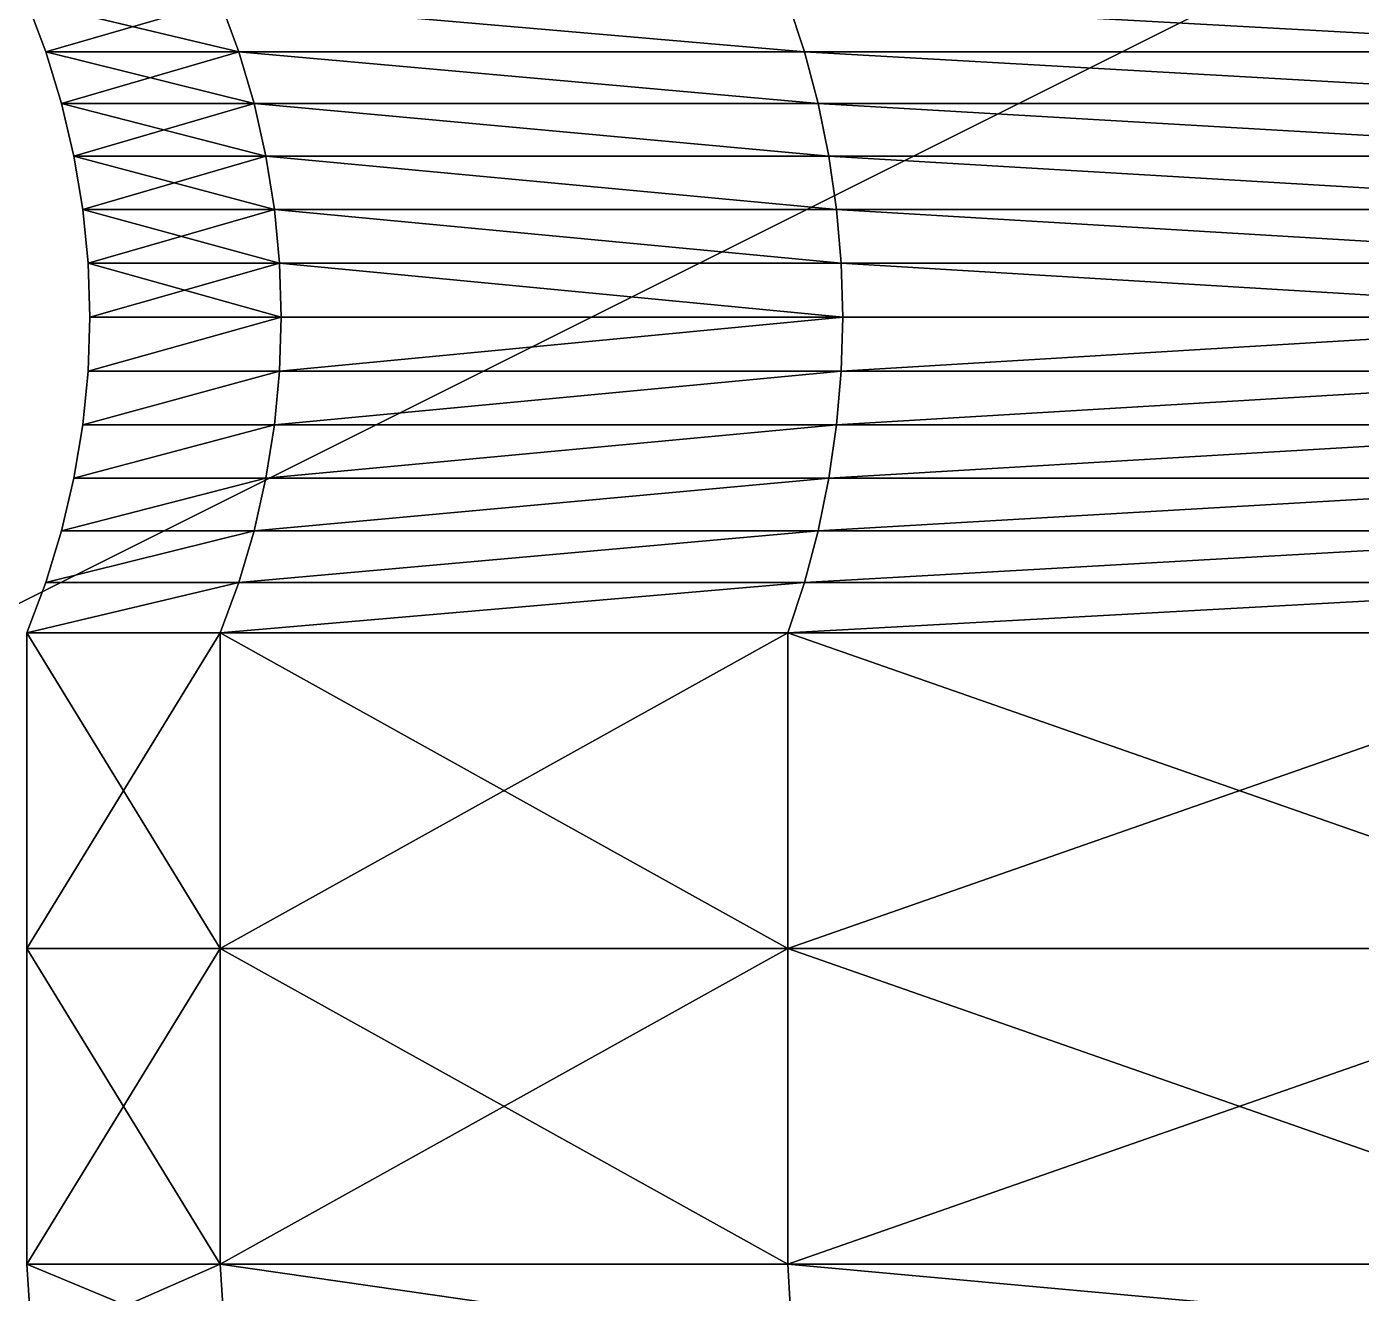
# Model space of a CAD drawing. Header units: millimetres. Extents: x 792 to 981, y 271 to 417.
# Drawn here: x 905.879 to 907.993, y 318.388 to 320.394 of the extents above; entities that cross this region are included whole.
import ezdxf

# ---------------------------------------------------------------- set-up
doc = ezdxf.new("R2010")
doc.units = ezdxf.units.MM

# ---------------------------------------------------------------- blocks, each defined once
blk = doc.blocks.new('Component')
mesh = blk.add_polyface()
corners = [(0, 20, 26.5), (41, 20, 6), (0, 20, 6), (41, 20, 26.5)]
mesh.append_faces([[corners[k] for k in face] for face in [(0, 1, 2), (1, 0, 3)]], dxfattribs={"vtx0": -1})
mesh = blk.add_polyface()
corners = [(41, 0, 26.5), (0, 0, 6), (41, 0, 6), (0, 0, 26.5)]
mesh.append_faces([[corners[k] for k in face] for face in [(0, 1, 2), (1, 0, 3)]], dxfattribs={"vtx0": -1})

msp = doc.modelspace()

# ---------------------------------------------------------------- linework, layer by layer
at = {"extrusion": (-3.06162e-16, -1, -1.83697e-16)}
for p, q in [((905.8795, 320.434, 56.5), (905.9097, 320.3541, 56.5)), ((906.1861, 320.434, 58.8294), (906.2154, 320.3541, 58.8215)), ((906.1861, 320.434, 54.1706), (906.2154, 320.3541, 54.1785)), ((907.0852, 320.434, 61), (907.1115, 320.3541, 60.9849)), ((907.0852, 320.434, 52), (907.1115, 320.3541, 52.0151)), ((906.2154, 320.3541, 58.8215), (905.9097, 320.3541, 56.5)), ((905.9097, 320.3541, 56.5), (905.9347, 320.2723, 56.5)), ((905.9097, 320.3541, 56.5), (906.2154, 320.3541, 54.1785)), ((907.1115, 320.3541, 60.9849), (906.2154, 320.3541, 58.8215)), ((906.2154, 320.3541, 58.8215), (906.2395, 320.2723, 58.8151)), ((906.2154, 320.3541, 54.1785), (906.2395, 320.2723, 54.1849)), ((906.2154, 320.3541, 54.1785), (907.1115, 320.3541, 52.0151)), ((908.5369, 320.3541, 62.8426), (907.1115, 320.3541, 60.9849)), ((907.1115, 320.3541, 60.9849), (907.1331, 320.2723, 60.9724)), ((907.1115, 320.3541, 52.0151), (907.1331, 320.2723, 52.0276)), ((907.1115, 320.3541, 52.0151), (908.5369, 320.3541, 50.1574)), ((906.2395, 320.2723, 58.8151), (905.9347, 320.2723, 56.5)), ((905.9347, 320.2723, 56.5), (905.9542, 320.189, 56.5)), ((905.9347, 320.2723, 56.5), (906.2395, 320.2723, 54.1849)), ((907.1331, 320.2723, 60.9724), (906.2395, 320.2723, 58.8151)), ((906.2395, 320.2723, 58.8151), (906.2583, 320.189, 58.81)), ((906.2395, 320.2723, 54.1849), (906.2583, 320.189, 54.19)), ((906.2395, 320.2723, 54.1849), (907.1331, 320.2723, 52.0276)), ((908.5546, 320.2723, 62.8249), (907.1331, 320.2723, 60.9724)), ((907.1331, 320.2723, 60.9724), (907.15, 320.189, 60.9626)), ((907.1331, 320.2723, 52.0276), (907.15, 320.189, 52.0374)), ((907.1331, 320.2723, 52.0276), (908.5546, 320.2723, 50.1751)), ((906.2583, 320.189, 58.81), (905.9542, 320.189, 56.5)), ((905.9542, 320.189, 56.5), (905.9682, 320.1046, 56.5)), ((905.9542, 320.189, 56.5), (906.2583, 320.189, 54.19)), ((907.15, 320.189, 60.9626), (906.2583, 320.189, 58.81)), ((906.2583, 320.189, 58.81), (906.2719, 320.1046, 58.8064)), ((906.2583, 320.189, 54.19), (906.2719, 320.1046, 54.1936)), ((906.2583, 320.189, 54.19), (907.15, 320.189, 52.0374)), ((908.5684, 320.189, 62.8111), (907.15, 320.189, 60.9626)), ((907.15, 320.189, 60.9626), (907.1621, 320.1046, 60.9556)), ((907.15, 320.189, 52.0374), (907.1621, 320.1046, 52.0444)), ((907.15, 320.189, 52.0374), (908.5684, 320.189, 50.1889)), ((906.2719, 320.1046, 58.8064), (905.9682, 320.1046, 56.5)), ((905.9682, 320.1046, 56.5), (905.9767, 320.0195, 56.5)), ((905.9682, 320.1046, 56.5), (906.2719, 320.1046, 54.1936)), ((907.1621, 320.1046, 60.9556), (906.2719, 320.1046, 58.8064)), ((906.2719, 320.1046, 58.8064), (906.28, 320.0195, 58.8042)), ((906.2719, 320.1046, 54.1936), (906.28, 320.0195, 54.1958)), ((906.2719, 320.1046, 54.1936), (907.1621, 320.1046, 52.0444)), ((908.5783, 320.1046, 62.8012), (907.1621, 320.1046, 60.9556)), ((907.1621, 320.1046, 60.9556), (907.1694, 320.0195, 60.9514)), ((907.1621, 320.1046, 52.0444), (907.1694, 320.0195, 52.0486)), ((907.1621, 320.1046, 52.0444), (908.5783, 320.1046, 50.1988)), ((906.28, 320.0195, 58.8042), (905.9767, 320.0195, 56.5)), ((905.9767, 320.0195, 56.5), (905.9795, 319.934, 56.5)), ((905.9767, 320.0195, 56.5), (906.28, 320.0195, 54.1958)), ((907.1694, 320.0195, 60.9514), (906.28, 320.0195, 58.8042)), ((906.28, 320.0195, 58.8042), (906.2827, 319.934, 58.8035)), ((906.28, 320.0195, 54.1958), (906.2827, 319.934, 54.1965)), ((906.28, 320.0195, 54.1958), (907.1694, 320.0195, 52.0486)), ((908.5842, 320.0195, 62.7952), (907.1694, 320.0195, 60.9514)), ((907.1694, 320.0195, 60.9514), (907.1718, 319.934, 60.95)), ((907.1694, 320.0195, 52.0486), (907.1718, 319.934, 52.05)), ((907.1694, 320.0195, 52.0486), (908.5842, 320.0195, 50.2048)), ((905.9795, 319.934, 56.5), (905.9767, 319.8486, 56.5)), ((906.2827, 319.934, 58.8035), (905.9795, 319.934, 56.5)), ((905.9795, 319.934, 56.5), (906.2827, 319.934, 54.1965)), ((906.2827, 319.934, 58.8035), (906.28, 319.8486, 58.8042)), ((906.2827, 319.934, 54.1965), (906.28, 319.8486, 54.1958)), ((907.1718, 319.934, 60.95), (906.2827, 319.934, 58.8035)), ((906.2827, 319.934, 54.1965), (907.1718, 319.934, 52.05)), ((907.1718, 319.934, 60.95), (907.1694, 319.8486, 60.9514)), ((907.1718, 319.934, 52.05), (907.1694, 319.8486, 52.0486)), ((908.5862, 319.934, 62.7933), (907.1718, 319.934, 60.95)), ((907.1718, 319.934, 52.05), (908.5862, 319.934, 50.2067)), ((905.9767, 319.8486, 56.5), (905.9682, 319.7635, 56.5)), ((906.28, 319.8486, 58.8042), (905.9767, 319.8486, 56.5)), ((905.9767, 319.8486, 56.5), (906.28, 319.8486, 54.1958)), ((906.28, 319.8486, 58.8042), (906.2719, 319.7635, 58.8064)), ((906.28, 319.8486, 54.1958), (906.2719, 319.7635, 54.1936)), ((907.1694, 319.8486, 60.9514), (906.28, 319.8486, 58.8042)), ((906.28, 319.8486, 54.1958), (907.1694, 319.8486, 52.0486)), ((907.1694, 319.8486, 60.9514), (907.1621, 319.7635, 60.9556)), ((907.1694, 319.8486, 52.0486), (907.1621, 319.7635, 52.0444)), ((908.5842, 319.8486, 62.7952), (907.1694, 319.8486, 60.9514)), ((907.1694, 319.8486, 52.0486), (908.5842, 319.8486, 50.2048)), ((905.9682, 319.7635, 56.5), (905.9542, 319.6791, 56.5)), ((906.2719, 319.7635, 58.8064), (905.9682, 319.7635, 56.5)), ((905.9682, 319.7635, 56.5), (906.2719, 319.7635, 54.1936)), ((906.2719, 319.7635, 58.8064), (906.2583, 319.6791, 58.81)), ((906.2719, 319.7635, 54.1936), (906.2583, 319.6791, 54.19)), ((907.1621, 319.7635, 60.9556), (906.2719, 319.7635, 58.8064)), ((906.2719, 319.7635, 54.1936), (907.1621, 319.7635, 52.0444)), ((907.1621, 319.7635, 60.9556), (907.15, 319.6791, 60.9626)), ((907.1621, 319.7635, 52.0444), (907.15, 319.6791, 52.0374)), ((908.5783, 319.7635, 62.8012), (907.1621, 319.7635, 60.9556)), ((907.1621, 319.7635, 52.0444), (908.5783, 319.7635, 50.1988)), ((905.9542, 319.6791, 56.5), (905.9347, 319.5958, 56.5)), ((906.2583, 319.6791, 58.81), (905.9542, 319.6791, 56.5)), ((905.9542, 319.6791, 56.5), (906.2583, 319.6791, 54.19)), ((906.2583, 319.6791, 58.81), (906.2395, 319.5958, 58.8151)), ((906.2583, 319.6791, 54.19), (906.2395, 319.5958, 54.1849)), ((907.15, 319.6791, 60.9626), (906.2583, 319.6791, 58.81)), ((906.2583, 319.6791, 54.19), (907.15, 319.6791, 52.0374)), ((907.15, 319.6791, 60.9626), (907.1331, 319.5958, 60.9724)), ((907.15, 319.6791, 52.0374), (907.1331, 319.5958, 52.0276)), ((908.5684, 319.6791, 62.8111), (907.15, 319.6791, 60.9626)), ((907.15, 319.6791, 52.0374), (908.5684, 319.6791, 50.1889)), ((905.9347, 319.5958, 56.5), (905.9097, 319.514, 56.5)), ((906.2395, 319.5958, 58.8151), (905.9347, 319.5958, 56.5)), ((905.9347, 319.5958, 56.5), (906.2395, 319.5958, 54.1849)), ((906.2395, 319.5958, 58.8151), (906.2154, 319.514, 58.8215)), ((906.2395, 319.5958, 54.1849), (906.2154, 319.514, 54.1785)), ((907.1331, 319.5958, 60.9724), (906.2395, 319.5958, 58.8151)), ((906.2395, 319.5958, 54.1849), (907.1331, 319.5958, 52.0276)), ((907.1331, 319.5958, 60.9724), (907.1115, 319.514, 60.9849)), ((907.1331, 319.5958, 52.0276), (907.1115, 319.514, 52.0151)), ((908.5546, 319.5958, 62.8249), (907.1331, 319.5958, 60.9724)), ((907.1331, 319.5958, 52.0276), (908.5546, 319.5958, 50.1751)), ((905.9097, 319.514, 56.5), (905.8795, 319.434, 56.5)), ((906.2154, 319.514, 58.8215), (905.9097, 319.514, 56.5)), ((905.9097, 319.514, 56.5), (906.2154, 319.514, 54.1785)), ((906.2154, 319.514, 58.8215), (906.1861, 319.434, 58.8294)), ((906.2154, 319.514, 54.1785), (906.1861, 319.434, 54.1706)), ((907.1115, 319.514, 60.9849), (906.2154, 319.514, 58.8215)), ((906.2154, 319.514, 54.1785), (907.1115, 319.514, 52.0151)), ((907.1115, 319.514, 60.9849), (907.0852, 319.434, 61)), ((907.1115, 319.514, 52.0151), (907.0852, 319.434, 52)), ((908.5369, 319.514, 62.8426), (907.1115, 319.514, 60.9849)), ((907.1115, 319.514, 52.0151), (908.5369, 319.514, 50.1574)), ((906.1861, 319.434, 58.8294), (905.8795, 319.434, 56.5)), ((905.8795, 319.434, 56.5), (906.1861, 319.434, 54.1706)), ((905.8795, 319.434, 56.5), (905.8795, 318.934, 56.5)), ((907.0852, 319.434, 61), (906.1861, 319.434, 58.8294)), ((906.1861, 319.434, 54.1706), (907.0852, 319.434, 52)), ((906.1861, 319.434, 54.1706), (906.1861, 318.934, 54.1706)), ((906.1861, 319.434, 58.8294), (906.1861, 318.934, 58.8294)), ((908.5155, 319.434, 62.864), (907.0852, 319.434, 61)), ((907.0852, 319.434, 52), (908.5155, 319.434, 50.136)), ((907.0852, 319.434, 52), (907.0852, 318.934, 52)), ((907.0852, 319.434, 61), (907.0852, 318.934, 61)), ((905.8795, 318.934, 56.5), (906.1861, 318.934, 58.8294)), ((905.8795, 318.934, 56.5), (905.8795, 318.434, 56.5)), ((906.1861, 318.934, 54.1706), (905.8795, 318.934, 56.5)), ((907.0852, 318.934, 52), (906.1861, 318.934, 54.1706)), ((906.1861, 318.934, 58.8294), (906.1861, 318.434, 58.8294)), ((906.1861, 318.934, 58.8294), (907.0852, 318.934, 61)), ((906.1861, 318.934, 54.1706), (906.1861, 318.434, 54.1706)), ((907.0852, 318.934, 61), (908.5155, 318.934, 62.864)), ((908.5155, 318.934, 50.136), (907.0852, 318.934, 52)), ((907.0852, 318.934, 52), (907.0852, 318.434, 52)), ((907.0852, 318.934, 61), (907.0852, 318.434, 61)), ((905.8795, 318.434, 56.5), (905.888, 318.3035, 56.5)), ((905.8795, 318.434, 56.5), (906.1861, 318.434, 54.1706)), ((906.1861, 318.434, 58.8294), (905.8795, 318.434, 56.5)), ((906.1944, 318.3035, 54.1728), (906.1861, 318.434, 54.1706)), ((906.1944, 318.3035, 58.8272), (906.1861, 318.434, 58.8294)), ((906.1861, 318.434, 54.1706), (907.0852, 318.434, 52)), ((907.0852, 318.434, 61), (906.1861, 318.434, 58.8294)), ((907.0926, 318.3035, 60.9957), (907.0852, 318.434, 61)), ((907.0926, 318.3035, 52.0043), (907.0852, 318.434, 52)), ((908.5155, 318.434, 62.864), (907.0852, 318.434, 61)), ((907.0852, 318.434, 52), (908.5155, 318.434, 50.136))]:
    msp.add_line(p, q, dxfattribs=at)

# ---------------------------------------------------------------- block references
at = {"extrusion": (0, 1, -1.83697e-16), "rotation": 180}
msp.add_blockref('Component', (-880.1732, 25, 300.634), dxfattribs=at)

# ---------------------------------------------------------------- meshes
at = {"color": 160, "true_color": 0x3232ff}
mesh = msp.add_polyface(dxfattribs=at)
corners = [(905.8795, 320.434, 56.5), (906.2154, 320.3541, 58.8215), (906.1861, 320.434, 58.8294), (905.9097, 320.3541, 56.5)]
mesh.append_faces([[corners[k] for k in face] for face in [(0, 1, 2), (1, 0, 3)]], dxfattribs={"vtx0": -1, "color": 160})
mesh = msp.add_polyface(dxfattribs=at)
corners = [(906.1861, 320.434, 54.1706), (905.9097, 320.3541, 56.5), (905.8795, 320.434, 56.5), (906.2154, 320.3541, 54.1785)]
mesh.append_faces([[corners[k] for k in face] for face in [(0, 1, 2), (1, 0, 3)]], dxfattribs={"vtx0": -1, "color": 160})
mesh = msp.add_polyface(dxfattribs=at)
corners = [(906.1861, 320.434, 58.8294), (907.1115, 320.3541, 60.9849), (907.0852, 320.434, 61), (906.2154, 320.3541, 58.8215)]
mesh.append_faces([[corners[k] for k in face] for face in [(0, 1, 2), (1, 0, 3)]], dxfattribs={"vtx0": -1, "color": 160})
mesh = msp.add_polyface(dxfattribs=at)
corners = [(906.1861, 320.434, 54.1706), (907.1115, 320.3541, 52.0151), (906.2154, 320.3541, 54.1785), (907.0852, 320.434, 52)]
mesh.append_faces([[corners[k] for k in face] for face in [(0, 1, 2), (1, 0, 3)]], dxfattribs={"vtx0": -1, "color": 160})
mesh = msp.add_polyface(dxfattribs=at)
corners = [(907.0852, 320.434, 52), (908.5369, 320.3541, 50.1574), (907.1115, 320.3541, 52.0151), (908.5155, 320.434, 50.136)]
mesh.append_faces([[corners[k] for k in face] for face in [(0, 1, 2), (1, 0, 3)]], dxfattribs={"vtx0": -1, "color": 160})
mesh = msp.add_polyface(dxfattribs=at)
corners = [(907.0852, 320.434, 61), (908.5369, 320.3541, 62.8426), (908.5155, 320.434, 62.864), (907.1115, 320.3541, 60.9849)]
mesh.append_faces([[corners[k] for k in face] for face in [(0, 1, 2), (1, 0, 3)]], dxfattribs={"vtx0": -1, "color": 160})
mesh = msp.add_polyface(dxfattribs=at)
corners = [(905.9097, 320.3541, 56.5), (906.2395, 320.2723, 58.8151), (906.2154, 320.3541, 58.8215), (905.9347, 320.2723, 56.5)]
mesh.append_faces([[corners[k] for k in face] for face in [(0, 1, 2), (1, 0, 3)]], dxfattribs={"vtx0": -1, "color": 160})
mesh = msp.add_polyface(dxfattribs=at)
corners = [(906.2154, 320.3541, 54.1785), (905.9347, 320.2723, 56.5), (905.9097, 320.3541, 56.5), (906.2395, 320.2723, 54.1849)]
mesh.append_faces([[corners[k] for k in face] for face in [(0, 1, 2), (1, 0, 3)]], dxfattribs={"vtx0": -1, "color": 160})
mesh = msp.add_polyface(dxfattribs=at)
corners = [(906.2154, 320.3541, 58.8215), (907.1331, 320.2723, 60.9724), (907.1115, 320.3541, 60.9849), (906.2395, 320.2723, 58.8151)]
mesh.append_faces([[corners[k] for k in face] for face in [(0, 1, 2), (1, 0, 3)]], dxfattribs={"vtx0": -1, "color": 160})
mesh = msp.add_polyface(dxfattribs=at)
corners = [(906.2154, 320.3541, 54.1785), (907.1331, 320.2723, 52.0276), (906.2395, 320.2723, 54.1849), (907.1115, 320.3541, 52.0151)]
mesh.append_faces([[corners[k] for k in face] for face in [(0, 1, 2), (1, 0, 3)]], dxfattribs={"vtx0": -1, "color": 160})
mesh = msp.add_polyface(dxfattribs=at)
corners = [(907.1115, 320.3541, 60.9849), (908.5546, 320.2723, 62.8249), (908.5369, 320.3541, 62.8426), (907.1331, 320.2723, 60.9724)]
mesh.append_faces([[corners[k] for k in face] for face in [(0, 1, 2), (1, 0, 3)]], dxfattribs={"vtx0": -1, "color": 160})
mesh = msp.add_polyface(dxfattribs=at)
corners = [(907.1115, 320.3541, 52.0151), (908.5546, 320.2723, 50.1751), (907.1331, 320.2723, 52.0276), (908.5369, 320.3541, 50.1574)]
mesh.append_faces([[corners[k] for k in face] for face in [(0, 1, 2), (1, 0, 3)]], dxfattribs={"vtx0": -1, "color": 160})
mesh = msp.add_polyface(dxfattribs=at)
corners = [(905.9347, 320.2723, 56.5), (906.2583, 320.189, 58.81), (906.2395, 320.2723, 58.8151), (905.9542, 320.189, 56.5)]
mesh.append_faces([[corners[k] for k in face] for face in [(0, 1, 2), (1, 0, 3)]], dxfattribs={"vtx0": -1, "color": 160})
mesh = msp.add_polyface(dxfattribs=at)
corners = [(906.2395, 320.2723, 54.1849), (905.9542, 320.189, 56.5), (905.9347, 320.2723, 56.5), (906.2583, 320.189, 54.19)]
mesh.append_faces([[corners[k] for k in face] for face in [(0, 1, 2), (1, 0, 3)]], dxfattribs={"vtx0": -1, "color": 160})
mesh = msp.add_polyface(dxfattribs=at)
corners = [(906.2395, 320.2723, 58.8151), (907.15, 320.189, 60.9626), (907.1331, 320.2723, 60.9724), (906.2583, 320.189, 58.81)]
mesh.append_faces([[corners[k] for k in face] for face in [(0, 1, 2), (1, 0, 3)]], dxfattribs={"vtx0": -1, "color": 160})
mesh = msp.add_polyface(dxfattribs=at)
corners = [(906.2395, 320.2723, 54.1849), (907.15, 320.189, 52.0374), (906.2583, 320.189, 54.19), (907.1331, 320.2723, 52.0276)]
mesh.append_faces([[corners[k] for k in face] for face in [(0, 1, 2), (1, 0, 3)]], dxfattribs={"vtx0": -1, "color": 160})
mesh = msp.add_polyface(dxfattribs=at)
corners = [(907.1331, 320.2723, 60.9724), (908.5684, 320.189, 62.8111), (908.5546, 320.2723, 62.8249), (907.15, 320.189, 60.9626)]
mesh.append_faces([[corners[k] for k in face] for face in [(0, 1, 2), (1, 0, 3)]], dxfattribs={"vtx0": -1, "color": 160})
mesh = msp.add_polyface(dxfattribs=at)
corners = [(907.1331, 320.2723, 52.0276), (908.5684, 320.189, 50.1889), (907.15, 320.189, 52.0374), (908.5546, 320.2723, 50.1751)]
mesh.append_faces([[corners[k] for k in face] for face in [(0, 1, 2), (1, 0, 3)]], dxfattribs={"vtx0": -1, "color": 160})
mesh = msp.add_polyface(dxfattribs=at)
corners = [(905.9542, 320.189, 56.5), (906.2719, 320.1046, 58.8064), (906.2583, 320.189, 58.81), (905.9682, 320.1046, 56.5)]
mesh.append_faces([[corners[k] for k in face] for face in [(0, 1, 2), (1, 0, 3)]], dxfattribs={"vtx0": -1, "color": 160})
mesh = msp.add_polyface(dxfattribs=at)
corners = [(906.2583, 320.189, 54.19), (905.9682, 320.1046, 56.5), (905.9542, 320.189, 56.5), (906.2719, 320.1046, 54.1936)]
mesh.append_faces([[corners[k] for k in face] for face in [(0, 1, 2), (1, 0, 3)]], dxfattribs={"vtx0": -1, "color": 160})
mesh = msp.add_polyface(dxfattribs=at)
corners = [(906.2583, 320.189, 58.81), (907.1621, 320.1046, 60.9556), (907.15, 320.189, 60.9626), (906.2719, 320.1046, 58.8064)]
mesh.append_faces([[corners[k] for k in face] for face in [(0, 1, 2), (1, 0, 3)]], dxfattribs={"vtx0": -1, "color": 160})
mesh = msp.add_polyface(dxfattribs=at)
corners = [(906.2583, 320.189, 54.19), (907.1621, 320.1046, 52.0444), (906.2719, 320.1046, 54.1936), (907.15, 320.189, 52.0374)]
mesh.append_faces([[corners[k] for k in face] for face in [(0, 1, 2), (1, 0, 3)]], dxfattribs={"vtx0": -1, "color": 160})
mesh = msp.add_polyface(dxfattribs=at)
corners = [(907.15, 320.189, 60.9626), (908.5783, 320.1046, 62.8012), (908.5684, 320.189, 62.8111), (907.1621, 320.1046, 60.9556)]
mesh.append_faces([[corners[k] for k in face] for face in [(0, 1, 2), (1, 0, 3)]], dxfattribs={"vtx0": -1, "color": 160})
mesh = msp.add_polyface(dxfattribs=at)
corners = [(907.15, 320.189, 52.0374), (908.5783, 320.1046, 50.1988), (907.1621, 320.1046, 52.0444), (908.5684, 320.189, 50.1889)]
mesh.append_faces([[corners[k] for k in face] for face in [(0, 1, 2), (1, 0, 3)]], dxfattribs={"vtx0": -1, "color": 160})
mesh = msp.add_polyface(dxfattribs=at)
corners = [(905.9682, 320.1046, 56.5), (906.28, 320.0195, 58.8042), (906.2719, 320.1046, 58.8064), (905.9767, 320.0195, 56.5)]
mesh.append_faces([[corners[k] for k in face] for face in [(0, 1, 2), (1, 0, 3)]], dxfattribs={"vtx0": -1, "color": 160})
mesh = msp.add_polyface(dxfattribs=at)
corners = [(906.2719, 320.1046, 54.1936), (905.9767, 320.0195, 56.5), (905.9682, 320.1046, 56.5), (906.28, 320.0195, 54.1958)]
mesh.append_faces([[corners[k] for k in face] for face in [(0, 1, 2), (1, 0, 3)]], dxfattribs={"vtx0": -1, "color": 160})
mesh = msp.add_polyface(dxfattribs=at)
corners = [(906.2719, 320.1046, 58.8064), (907.1694, 320.0195, 60.9514), (907.1621, 320.1046, 60.9556), (906.28, 320.0195, 58.8042)]
mesh.append_faces([[corners[k] for k in face] for face in [(0, 1, 2), (1, 0, 3)]], dxfattribs={"vtx0": -1, "color": 160})
mesh = msp.add_polyface(dxfattribs=at)
corners = [(906.2719, 320.1046, 54.1936), (907.1694, 320.0195, 52.0486), (906.28, 320.0195, 54.1958), (907.1621, 320.1046, 52.0444)]
mesh.append_faces([[corners[k] for k in face] for face in [(0, 1, 2), (1, 0, 3)]], dxfattribs={"vtx0": -1, "color": 160})
mesh = msp.add_polyface(dxfattribs=at)
corners = [(907.1621, 320.1046, 60.9556), (908.5842, 320.0195, 62.7952), (908.5783, 320.1046, 62.8012), (907.1694, 320.0195, 60.9514)]
mesh.append_faces([[corners[k] for k in face] for face in [(0, 1, 2), (1, 0, 3)]], dxfattribs={"vtx0": -1, "color": 160})
mesh = msp.add_polyface(dxfattribs=at)
corners = [(907.1621, 320.1046, 52.0444), (908.5842, 320.0195, 50.2048), (907.1694, 320.0195, 52.0486), (908.5783, 320.1046, 50.1988)]
mesh.append_faces([[corners[k] for k in face] for face in [(0, 1, 2), (1, 0, 3)]], dxfattribs={"vtx0": -1, "color": 160})
mesh = msp.add_polyface(dxfattribs=at)
corners = [(905.9767, 320.0195, 56.5), (906.2827, 319.934, 58.8035), (906.28, 320.0195, 58.8042), (905.9795, 319.934, 56.5)]
mesh.append_faces([[corners[k] for k in face] for face in [(0, 1, 2), (1, 0, 3)]], dxfattribs={"vtx0": -1, "color": 160})
mesh = msp.add_polyface(dxfattribs=at)
corners = [(906.28, 320.0195, 54.1958), (905.9795, 319.934, 56.5), (905.9767, 320.0195, 56.5), (906.2827, 319.934, 54.1965)]
mesh.append_faces([[corners[k] for k in face] for face in [(0, 1, 2), (1, 0, 3)]], dxfattribs={"vtx0": -1, "color": 160})
mesh = msp.add_polyface(dxfattribs=at)
corners = [(906.28, 320.0195, 58.8042), (907.1718, 319.934, 60.95), (907.1694, 320.0195, 60.9514), (906.2827, 319.934, 58.8035)]
mesh.append_faces([[corners[k] for k in face] for face in [(0, 1, 2), (1, 0, 3)]], dxfattribs={"vtx0": -1, "color": 160})
mesh = msp.add_polyface(dxfattribs=at)
corners = [(906.28, 320.0195, 54.1958), (907.1718, 319.934, 52.05), (906.2827, 319.934, 54.1965), (907.1694, 320.0195, 52.0486)]
mesh.append_faces([[corners[k] for k in face] for face in [(0, 1, 2), (1, 0, 3)]], dxfattribs={"vtx0": -1, "color": 160})
mesh = msp.add_polyface(dxfattribs=at)
corners = [(907.1694, 320.0195, 60.9514), (908.5862, 319.934, 62.7933), (908.5842, 320.0195, 62.7952), (907.1718, 319.934, 60.95)]
mesh.append_faces([[corners[k] for k in face] for face in [(0, 1, 2), (1, 0, 3)]], dxfattribs={"vtx0": -1, "color": 160})
mesh = msp.add_polyface(dxfattribs=at)
corners = [(907.1694, 320.0195, 52.0486), (908.5862, 319.934, 50.2067), (907.1718, 319.934, 52.05), (908.5842, 320.0195, 50.2048)]
mesh.append_faces([[corners[k] for k in face] for face in [(0, 1, 2), (1, 0, 3)]], dxfattribs={"vtx0": -1, "color": 160})
mesh = msp.add_polyface(dxfattribs=at)
corners = [(906.2827, 319.934, 58.8035), (905.9767, 319.8486, 56.5), (906.28, 319.8486, 58.8042), (905.9795, 319.934, 56.5)]
mesh.append_faces([[corners[k] for k in face] for face in [(0, 1, 2), (1, 0, 3)]], dxfattribs={"vtx0": -1, "color": 160})
mesh = msp.add_polyface(dxfattribs=at)
corners = [(906.2827, 319.934, 54.1965), (905.9767, 319.8486, 56.5), (905.9795, 319.934, 56.5), (906.28, 319.8486, 54.1958)]
mesh.append_faces([[corners[k] for k in face] for face in [(0, 1, 2), (1, 0, 3)]], dxfattribs={"vtx0": -1, "color": 160})
mesh = msp.add_polyface(dxfattribs=at)
corners = [(907.1718, 319.934, 60.95), (906.28, 319.8486, 58.8042), (907.1694, 319.8486, 60.9514), (906.2827, 319.934, 58.8035)]
mesh.append_faces([[corners[k] for k in face] for face in [(0, 1, 2), (1, 0, 3)]], dxfattribs={"vtx0": -1, "color": 160})
mesh = msp.add_polyface(dxfattribs=at)
corners = [(907.1718, 319.934, 52.05), (906.28, 319.8486, 54.1958), (906.2827, 319.934, 54.1965), (907.1694, 319.8486, 52.0486)]
mesh.append_faces([[corners[k] for k in face] for face in [(0, 1, 2), (1, 0, 3)]], dxfattribs={"vtx0": -1, "color": 160})
mesh = msp.add_polyface(dxfattribs=at)
corners = [(908.5862, 319.934, 62.7933), (907.1694, 319.8486, 60.9514), (908.5842, 319.8486, 62.7952), (907.1718, 319.934, 60.95)]
mesh.append_faces([[corners[k] for k in face] for face in [(0, 1, 2), (1, 0, 3)]], dxfattribs={"vtx0": -1, "color": 160})
mesh = msp.add_polyface(dxfattribs=at)
corners = [(908.5862, 319.934, 50.2067), (907.1694, 319.8486, 52.0486), (907.1718, 319.934, 52.05), (908.5842, 319.8486, 50.2048)]
mesh.append_faces([[corners[k] for k in face] for face in [(0, 1, 2), (1, 0, 3)]], dxfattribs={"vtx0": -1, "color": 160})
mesh = msp.add_polyface(dxfattribs=at)
corners = [(906.28, 319.8486, 58.8042), (905.9682, 319.7635, 56.5), (906.2719, 319.7635, 58.8064), (905.9767, 319.8486, 56.5)]
mesh.append_faces([[corners[k] for k in face] for face in [(0, 1, 2), (1, 0, 3)]], dxfattribs={"vtx0": -1, "color": 160})
mesh = msp.add_polyface(dxfattribs=at)
corners = [(906.28, 319.8486, 54.1958), (905.9682, 319.7635, 56.5), (905.9767, 319.8486, 56.5), (906.2719, 319.7635, 54.1936)]
mesh.append_faces([[corners[k] for k in face] for face in [(0, 1, 2), (1, 0, 3)]], dxfattribs={"vtx0": -1, "color": 160})
mesh = msp.add_polyface(dxfattribs=at)
corners = [(907.1694, 319.8486, 60.9514), (906.2719, 319.7635, 58.8064), (907.1621, 319.7635, 60.9556), (906.28, 319.8486, 58.8042)]
mesh.append_faces([[corners[k] for k in face] for face in [(0, 1, 2), (1, 0, 3)]], dxfattribs={"vtx0": -1, "color": 160})
mesh = msp.add_polyface(dxfattribs=at)
corners = [(907.1694, 319.8486, 52.0486), (906.2719, 319.7635, 54.1936), (906.28, 319.8486, 54.1958), (907.1621, 319.7635, 52.0444)]
mesh.append_faces([[corners[k] for k in face] for face in [(0, 1, 2), (1, 0, 3)]], dxfattribs={"vtx0": -1, "color": 160})
mesh = msp.add_polyface(dxfattribs=at)
corners = [(908.5842, 319.8486, 62.7952), (907.1621, 319.7635, 60.9556), (908.5783, 319.7635, 62.8012), (907.1694, 319.8486, 60.9514)]
mesh.append_faces([[corners[k] for k in face] for face in [(0, 1, 2), (1, 0, 3)]], dxfattribs={"vtx0": -1, "color": 160})
mesh = msp.add_polyface(dxfattribs=at)
corners = [(908.5842, 319.8486, 50.2048), (907.1621, 319.7635, 52.0444), (907.1694, 319.8486, 52.0486), (908.5783, 319.7635, 50.1988)]
mesh.append_faces([[corners[k] for k in face] for face in [(0, 1, 2), (1, 0, 3)]], dxfattribs={"vtx0": -1, "color": 160})
mesh = msp.add_polyface(dxfattribs=at)
corners = [(906.2719, 319.7635, 58.8064), (905.9542, 319.6791, 56.5), (906.2583, 319.6791, 58.81), (905.9682, 319.7635, 56.5)]
mesh.append_faces([[corners[k] for k in face] for face in [(0, 1, 2), (1, 0, 3)]], dxfattribs={"vtx0": -1, "color": 160})
mesh = msp.add_polyface(dxfattribs=at)
corners = [(906.2719, 319.7635, 54.1936), (905.9542, 319.6791, 56.5), (905.9682, 319.7635, 56.5), (906.2583, 319.6791, 54.19)]
mesh.append_faces([[corners[k] for k in face] for face in [(0, 1, 2), (1, 0, 3)]], dxfattribs={"vtx0": -1, "color": 160})
mesh = msp.add_polyface(dxfattribs=at)
corners = [(907.1621, 319.7635, 60.9556), (906.2583, 319.6791, 58.81), (907.15, 319.6791, 60.9626), (906.2719, 319.7635, 58.8064)]
mesh.append_faces([[corners[k] for k in face] for face in [(0, 1, 2), (1, 0, 3)]], dxfattribs={"vtx0": -1, "color": 160})
mesh = msp.add_polyface(dxfattribs=at)
corners = [(907.1621, 319.7635, 52.0444), (906.2583, 319.6791, 54.19), (906.2719, 319.7635, 54.1936), (907.15, 319.6791, 52.0374)]
mesh.append_faces([[corners[k] for k in face] for face in [(0, 1, 2), (1, 0, 3)]], dxfattribs={"vtx0": -1, "color": 160})
mesh = msp.add_polyface(dxfattribs=at)
corners = [(908.5783, 319.7635, 62.8012), (907.15, 319.6791, 60.9626), (908.5684, 319.6791, 62.8111), (907.1621, 319.7635, 60.9556)]
mesh.append_faces([[corners[k] for k in face] for face in [(0, 1, 2), (1, 0, 3)]], dxfattribs={"vtx0": -1, "color": 160})
mesh = msp.add_polyface(dxfattribs=at)
corners = [(908.5783, 319.7635, 50.1988), (907.15, 319.6791, 52.0374), (907.1621, 319.7635, 52.0444), (908.5684, 319.6791, 50.1889)]
mesh.append_faces([[corners[k] for k in face] for face in [(0, 1, 2), (1, 0, 3)]], dxfattribs={"vtx0": -1, "color": 160})
mesh = msp.add_polyface(dxfattribs=at)
corners = [(906.2583, 319.6791, 58.81), (905.9347, 319.5958, 56.5), (906.2395, 319.5958, 58.8151), (905.9542, 319.6791, 56.5)]
mesh.append_faces([[corners[k] for k in face] for face in [(0, 1, 2), (1, 0, 3)]], dxfattribs={"vtx0": -1, "color": 160})
mesh = msp.add_polyface(dxfattribs=at)
corners = [(906.2583, 319.6791, 54.19), (905.9347, 319.5958, 56.5), (905.9542, 319.6791, 56.5), (906.2395, 319.5958, 54.1849)]
mesh.append_faces([[corners[k] for k in face] for face in [(0, 1, 2), (1, 0, 3)]], dxfattribs={"vtx0": -1, "color": 160})
mesh = msp.add_polyface(dxfattribs=at)
corners = [(907.15, 319.6791, 60.9626), (906.2395, 319.5958, 58.8151), (907.1331, 319.5958, 60.9724), (906.2583, 319.6791, 58.81)]
mesh.append_faces([[corners[k] for k in face] for face in [(0, 1, 2), (1, 0, 3)]], dxfattribs={"vtx0": -1, "color": 160})
mesh = msp.add_polyface(dxfattribs=at)
corners = [(907.15, 319.6791, 52.0374), (906.2395, 319.5958, 54.1849), (906.2583, 319.6791, 54.19), (907.1331, 319.5958, 52.0276)]
mesh.append_faces([[corners[k] for k in face] for face in [(0, 1, 2), (1, 0, 3)]], dxfattribs={"vtx0": -1, "color": 160})
mesh = msp.add_polyface(dxfattribs=at)
corners = [(908.5684, 319.6791, 62.8111), (907.1331, 319.5958, 60.9724), (908.5546, 319.5958, 62.8249), (907.15, 319.6791, 60.9626)]
mesh.append_faces([[corners[k] for k in face] for face in [(0, 1, 2), (1, 0, 3)]], dxfattribs={"vtx0": -1, "color": 160})
mesh = msp.add_polyface(dxfattribs=at)
corners = [(908.5684, 319.6791, 50.1889), (907.1331, 319.5958, 52.0276), (907.15, 319.6791, 52.0374), (908.5546, 319.5958, 50.1751)]
mesh.append_faces([[corners[k] for k in face] for face in [(0, 1, 2), (1, 0, 3)]], dxfattribs={"vtx0": -1, "color": 160})
mesh = msp.add_polyface(dxfattribs=at)
corners = [(906.2395, 319.5958, 58.8151), (905.9097, 319.514, 56.5), (906.2154, 319.514, 58.8215), (905.9347, 319.5958, 56.5)]
mesh.append_faces([[corners[k] for k in face] for face in [(0, 1, 2), (1, 0, 3)]], dxfattribs={"vtx0": -1, "color": 160})
mesh = msp.add_polyface(dxfattribs=at)
corners = [(906.2395, 319.5958, 54.1849), (905.9097, 319.514, 56.5), (905.9347, 319.5958, 56.5), (906.2154, 319.514, 54.1785)]
mesh.append_faces([[corners[k] for k in face] for face in [(0, 1, 2), (1, 0, 3)]], dxfattribs={"vtx0": -1, "color": 160})
mesh = msp.add_polyface(dxfattribs=at)
corners = [(907.1331, 319.5958, 60.9724), (906.2154, 319.514, 58.8215), (907.1115, 319.514, 60.9849), (906.2395, 319.5958, 58.8151)]
mesh.append_faces([[corners[k] for k in face] for face in [(0, 1, 2), (1, 0, 3)]], dxfattribs={"vtx0": -1, "color": 160})
mesh = msp.add_polyface(dxfattribs=at)
corners = [(907.1331, 319.5958, 52.0276), (906.2154, 319.514, 54.1785), (906.2395, 319.5958, 54.1849), (907.1115, 319.514, 52.0151)]
mesh.append_faces([[corners[k] for k in face] for face in [(0, 1, 2), (1, 0, 3)]], dxfattribs={"vtx0": -1, "color": 160})
mesh = msp.add_polyface(dxfattribs=at)
corners = [(908.5546, 319.5958, 62.8249), (907.1115, 319.514, 60.9849), (908.5369, 319.514, 62.8426), (907.1331, 319.5958, 60.9724)]
mesh.append_faces([[corners[k] for k in face] for face in [(0, 1, 2), (1, 0, 3)]], dxfattribs={"vtx0": -1, "color": 160})
mesh = msp.add_polyface(dxfattribs=at)
corners = [(908.5546, 319.5958, 50.1751), (907.1115, 319.514, 52.0151), (907.1331, 319.5958, 52.0276), (908.5369, 319.514, 50.1574)]
mesh.append_faces([[corners[k] for k in face] for face in [(0, 1, 2), (1, 0, 3)]], dxfattribs={"vtx0": -1, "color": 160})
mesh = msp.add_polyface(dxfattribs=at)
corners = [(906.2154, 319.514, 54.1785), (905.8795, 319.434, 56.5), (905.9097, 319.514, 56.5), (906.1861, 319.434, 54.1706)]
mesh.append_faces([[corners[k] for k in face] for face in [(0, 1, 2), (1, 0, 3)]], dxfattribs={"vtx0": -1, "color": 160})
mesh = msp.add_polyface(dxfattribs=at)
corners = [(906.2154, 319.514, 58.8215), (905.8795, 319.434, 56.5), (906.1861, 319.434, 58.8294), (905.9097, 319.514, 56.5)]
mesh.append_faces([[corners[k] for k in face] for face in [(0, 1, 2), (1, 0, 3)]], dxfattribs={"vtx0": -1, "color": 160})
mesh = msp.add_polyface(dxfattribs=at)
corners = [(907.1115, 319.514, 60.9849), (906.1861, 319.434, 58.8294), (907.0852, 319.434, 61), (906.2154, 319.514, 58.8215)]
mesh.append_faces([[corners[k] for k in face] for face in [(0, 1, 2), (1, 0, 3)]], dxfattribs={"vtx0": -1, "color": 160})
mesh = msp.add_polyface(dxfattribs=at)
corners = [(907.1115, 319.514, 52.0151), (906.1861, 319.434, 54.1706), (906.2154, 319.514, 54.1785), (907.0852, 319.434, 52)]
mesh.append_faces([[corners[k] for k in face] for face in [(0, 1, 2), (1, 0, 3)]], dxfattribs={"vtx0": -1, "color": 160})
mesh = msp.add_polyface(dxfattribs=at)
corners = [(908.5369, 319.514, 50.1574), (907.0852, 319.434, 52), (907.1115, 319.514, 52.0151), (908.5155, 319.434, 50.136)]
mesh.append_faces([[corners[k] for k in face] for face in [(0, 1, 2), (1, 0, 3)]], dxfattribs={"vtx0": -1, "color": 160})
mesh = msp.add_polyface(dxfattribs=at)
corners = [(908.5369, 319.514, 62.8426), (907.0852, 319.434, 61), (908.5155, 319.434, 62.864), (907.1115, 319.514, 60.9849)]
mesh.append_faces([[corners[k] for k in face] for face in [(0, 1, 2), (1, 0, 3)]], dxfattribs={"vtx0": -1, "color": 160})
mesh = msp.add_polyface(dxfattribs=at)
corners = [(905.8795, 319.434, 56.5), (906.1861, 318.934, 58.8294), (906.1861, 319.434, 58.8294), (905.8795, 318.934, 56.5)]
mesh.append_faces([[corners[k] for k in face] for face in [(0, 1, 2), (1, 0, 3)]], dxfattribs={"vtx0": -1, "color": 160})
mesh = msp.add_polyface(dxfattribs=at)
corners = [(906.1861, 319.434, 54.1706), (905.8795, 318.934, 56.5), (905.8795, 319.434, 56.5), (906.1861, 318.934, 54.1706)]
mesh.append_faces([[corners[k] for k in face] for face in [(0, 1, 2), (1, 0, 3)]], dxfattribs={"vtx0": -1, "color": 160})
mesh = msp.add_polyface(dxfattribs=at)
corners = [(907.0852, 319.434, 52), (906.1861, 318.934, 54.1706), (906.1861, 319.434, 54.1706), (907.0852, 318.934, 52)]
mesh.append_faces([[corners[k] for k in face] for face in [(0, 1, 2), (1, 0, 3)]], dxfattribs={"vtx0": -1, "color": 160})
mesh = msp.add_polyface(dxfattribs=at)
corners = [(906.1861, 319.434, 58.8294), (907.0852, 318.934, 61), (907.0852, 319.434, 61), (906.1861, 318.934, 58.8294)]
mesh.append_faces([[corners[k] for k in face] for face in [(0, 1, 2), (1, 0, 3)]], dxfattribs={"vtx0": -1, "color": 160})
mesh = msp.add_polyface(dxfattribs=at)
corners = [(908.5155, 319.434, 50.136), (907.0852, 318.934, 52), (907.0852, 319.434, 52), (908.5155, 318.934, 50.136)]
mesh.append_faces([[corners[k] for k in face] for face in [(0, 1, 2), (1, 0, 3)]], dxfattribs={"vtx0": -1, "color": 160})
mesh = msp.add_polyface(dxfattribs=at)
corners = [(907.0852, 319.434, 61), (908.5155, 318.934, 62.864), (908.5155, 319.434, 62.864), (907.0852, 318.934, 61)]
mesh.append_faces([[corners[k] for k in face] for face in [(0, 1, 2), (1, 0, 3)]], dxfattribs={"vtx0": -1, "color": 160})
mesh = msp.add_polyface(dxfattribs=at)
corners = [(905.8795, 318.934, 56.5), (906.1861, 318.434, 58.8294), (906.1861, 318.934, 58.8294), (905.8795, 318.434, 56.5)]
mesh.append_faces([[corners[k] for k in face] for face in [(0, 1, 2), (1, 0, 3)]], dxfattribs={"vtx0": -1, "color": 160})
mesh = msp.add_polyface(dxfattribs=at)
corners = [(906.1861, 318.934, 54.1706), (905.8795, 318.434, 56.5), (905.8795, 318.934, 56.5), (906.1861, 318.434, 54.1706)]
mesh.append_faces([[corners[k] for k in face] for face in [(0, 1, 2), (1, 0, 3)]], dxfattribs={"vtx0": -1, "color": 160})
at = {"color": 9, "true_color": 0xc6c6c6}
mesh = msp.add_polyface(dxfattribs=at)
corners = [(923.5728, 318.934, 58.8294), (923.5728, 318.934, 54.1706), (923.8795, 318.934, 56.5), (922.6737, 318.934, 61), (922.6737, 318.934, 52), (921.2434, 318.934, 62.864), (921.2434, 318.934, 50.136), (919.3795, 318.934, 64.2942), (919.3795, 318.934, 48.7058), (919.1728, 318.934, 56.5), (919.0265, 318.934, 57.6112), (917.2088, 318.934, 65.1933), (918.5976, 318.934, 58.6466), (917.9153, 318.934, 59.5358), (917.0261, 318.934, 60.2181), (914.8795, 318.934, 65.5), (915.9907, 318.934, 60.647), (914.8795, 318.934, 60.7933), (912.5501, 318.934, 65.1933), (913.7683, 318.934, 60.647), (912.7328, 318.934, 60.2181), (911.8436, 318.934, 59.5358), (910.3795, 318.934, 64.2942), (911.1614, 318.934, 58.6466), (910.7325, 318.934, 57.6112), (910.5862, 318.934, 56.5), (919.0265, 318.934, 55.3888), (917.2088, 318.934, 47.8067), (918.5976, 318.934, 54.3534), (917.9153, 318.934, 53.4642), (917.0261, 318.934, 52.7819), (914.8795, 318.934, 47.5), (915.9907, 318.934, 52.353), (914.8795, 318.934, 52.2067), (913.7683, 318.934, 52.353), (912.5501, 318.934, 47.8067), (912.7328, 318.934, 52.7819), (911.8436, 318.934, 53.4642), (910.3795, 318.934, 48.7058), (911.1614, 318.934, 54.3534), (910.7325, 318.934, 55.3888), (908.5155, 318.934, 62.864), (908.5155, 318.934, 50.136), (907.0852, 318.934, 52), (907.0852, 318.934, 61), (906.1861, 318.934, 58.8294), (906.1861, 318.934, 54.1706), (905.8795, 318.934, 56.5)]
mesh.append_faces([[corners[k] for k in face] for face in [(0, 1, 2), (46, 45, 47)]], dxfattribs={"vtx0": -1, "color": 9})
mesh.append_faces([[corners[k] for k in face] for face in [(1, 3, 4), (4, 5, 6), (6, 7, 8), (9, 7, 10), (10, 11, 12), (12, 11, 13), (13, 11, 14), (14, 15, 16), (16, 15, 17), (17, 18, 19), (19, 18, 20), (20, 18, 21), (21, 22, 23), (23, 22, 24), (24, 22, 25), (8, 26, 27), (26, 8, 9), (27, 30, 31), (31, 34, 35), (35, 37, 38), (38, 41, 42), (42, 41, 43), (43, 45, 46)]], dxfattribs={"vtx0": -1, "vtx1": -1, "color": 9})
mesh.append_faces([[corners[k] for k in face] for face in [(8, 7, 9), (38, 25, 22)]], dxfattribs={"vtx0": -1, "vtx1": -1, "vtx2": -1, "color": 9})
mesh.append_faces([[corners[k] for k in face] for face in [(1, 0, 3), (4, 3, 5), (6, 5, 7), (10, 7, 11), (14, 11, 15), (17, 15, 18), (21, 18, 22), (27, 26, 28), (27, 28, 29), (27, 29, 30), (31, 30, 32), (31, 32, 33), (31, 33, 34), (35, 34, 36), (35, 36, 37), (38, 37, 39), (38, 39, 40), (38, 40, 25), (38, 22, 41), (43, 41, 44), (43, 44, 45)]], dxfattribs={"vtx0": -1, "vtx2": -1, "color": 9})
at = {"color": 160, "true_color": 0x3232ff}
mesh = msp.add_polyface(dxfattribs=at)
corners = [(906.1861, 318.934, 58.8294), (907.0852, 318.434, 61), (907.0852, 318.934, 61), (906.1861, 318.434, 58.8294)]
mesh.append_faces([[corners[k] for k in face] for face in [(0, 1, 2), (1, 0, 3)]], dxfattribs={"vtx0": -1, "color": 160})
mesh = msp.add_polyface(dxfattribs=at)
corners = [(907.0852, 318.934, 52), (906.1861, 318.434, 54.1706), (906.1861, 318.934, 54.1706), (907.0852, 318.434, 52)]
mesh.append_faces([[corners[k] for k in face] for face in [(0, 1, 2), (1, 0, 3)]], dxfattribs={"vtx0": -1, "color": 160})
mesh = msp.add_polyface(dxfattribs=at)
corners = [(908.5155, 318.934, 50.136), (907.0852, 318.434, 52), (907.0852, 318.934, 52), (908.5155, 318.434, 50.136)]
mesh.append_faces([[corners[k] for k in face] for face in [(0, 1, 2), (1, 0, 3)]], dxfattribs={"vtx0": -1, "color": 160})
mesh = msp.add_polyface(dxfattribs=at)
corners = [(907.0852, 318.934, 61), (908.5155, 318.434, 62.864), (908.5155, 318.934, 62.864), (907.0852, 318.434, 61)]
mesh.append_faces([[corners[k] for k in face] for face in [(0, 1, 2), (1, 0, 3)]], dxfattribs={"vtx0": -1, "color": 160})
mesh = msp.add_polyface(dxfattribs=at)
corners = [(906.1861, 318.434, 54.1706), (905.888, 318.3035, 56.5), (905.8795, 318.434, 56.5), (906.1944, 318.3035, 54.1728)]
mesh.append_faces([[corners[k] for k in face] for face in [(0, 1, 2), (1, 0, 3)]], dxfattribs={"vtx0": -1, "color": 160})
mesh = msp.add_polyface(dxfattribs=at)
corners = [(905.8795, 318.434, 56.5), (906.1944, 318.3035, 58.8272), (906.1861, 318.434, 58.8294), (905.888, 318.3035, 56.5)]
mesh.append_faces([[corners[k] for k in face] for face in [(0, 1, 2), (1, 0, 3)]], dxfattribs={"vtx0": -1, "color": 160})
mesh = msp.add_polyface(dxfattribs=at)
corners = [(906.1861, 318.434, 54.1706), (907.0926, 318.3035, 52.0043), (906.1944, 318.3035, 54.1728), (907.0852, 318.434, 52)]
mesh.append_faces([[corners[k] for k in face] for face in [(0, 1, 2), (1, 0, 3)]], dxfattribs={"vtx0": -1, "color": 160})
mesh = msp.add_polyface(dxfattribs=at)
corners = [(906.1861, 318.434, 58.8294), (907.0926, 318.3035, 60.9957), (907.0852, 318.434, 61), (906.1944, 318.3035, 58.8272)]
mesh.append_faces([[corners[k] for k in face] for face in [(0, 1, 2), (1, 0, 3)]], dxfattribs={"vtx0": -1, "color": 160})
mesh = msp.add_polyface(dxfattribs=at)
corners = [(907.0852, 318.434, 52), (908.5216, 318.3035, 50.1421), (907.0926, 318.3035, 52.0043), (908.5155, 318.434, 50.136)]
mesh.append_faces([[corners[k] for k in face] for face in [(0, 1, 2), (1, 0, 3)]], dxfattribs={"vtx0": -1, "color": 160})
mesh = msp.add_polyface(dxfattribs=at)
corners = [(907.0852, 318.434, 61), (908.5216, 318.3035, 62.8579), (908.5155, 318.434, 62.864), (907.0926, 318.3035, 60.9957)]
mesh.append_faces([[corners[k] for k in face] for face in [(0, 1, 2), (1, 0, 3)]], dxfattribs={"vtx0": -1, "color": 160})

doc.saveas('drawing.dxf')
